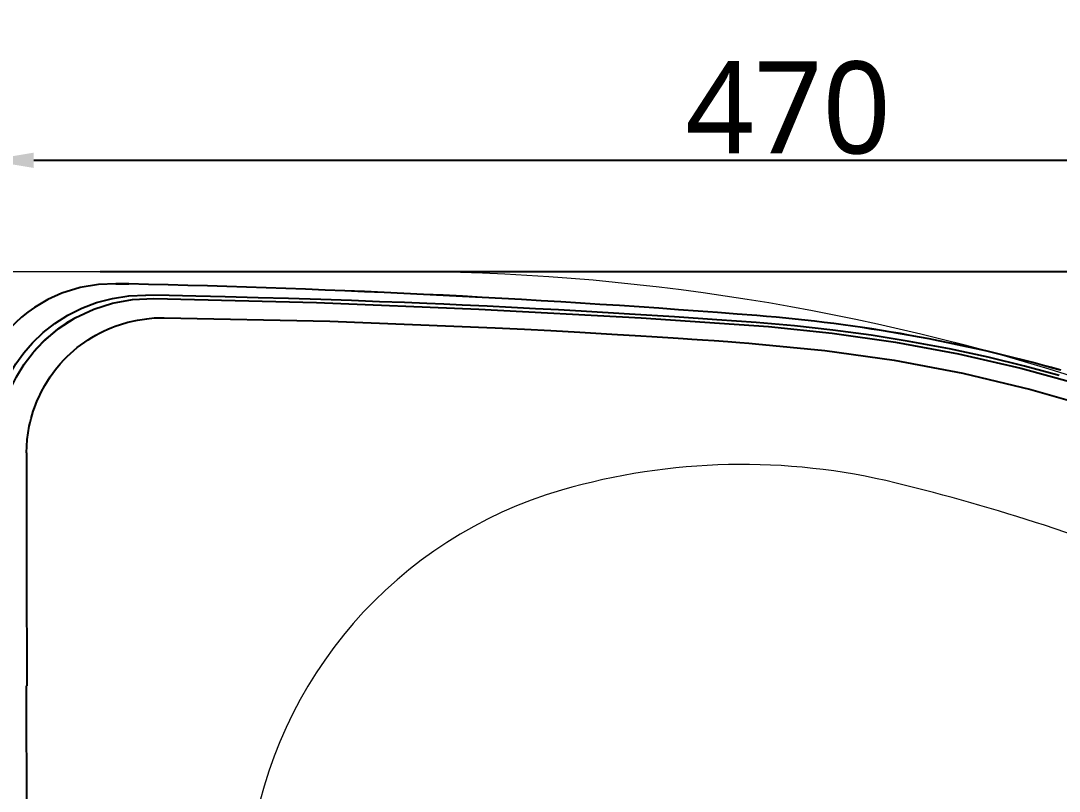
# Model space of a CAD drawing. Header units: millimetres. Extents: x 7257 to 9715, y -364 to 1930.
# Drawn here: x 7629.2 to 7934.1, y 1313.5 to 1539.7 of the extents above; entities that cross this region are included whole.
import ezdxf

# ---------------------------------------------------------------- set-up
doc = ezdxf.new("R2010")
doc.units = ezdxf.units.MM
doc.layers.add('3', color=3, linetype='Continuous', lineweight=15)
doc.styles.get("Standard").update_dxf_attribs({"font": 'NanumGothic.ttf'})
doc.dimstyles.new('AM_ISO$0', dxfattribs={"dimtxt": 3.5, "dimasz": 2.5, "dimexe": 1, "dimexo": 1, "dimgap": 0.8, "dimtad": 1, "dimdec": 0, "dimlfac": 10, "dimdsep": 46, "dimtxsty": 'Standard', "dimcen": 0, "dimclrd": 256, "dimclre": 256, "dimclrt": 2, "dimadec": 0, "dimazin": 2, "dimtp": 0.1, "dimtm": 0.1, "dimtfac": 0.71, "dimtdec": 0, "dimtmove": 0, "dimatfit": 3, "dimfxl": 0, "dimlwd": -1, "dimlwe": -1, "dimarcsym": 0})

# ---------------------------------------------------------------- blocks, each defined once
blk = doc.blocks.new('*D18')
at = {"color": 3}
for p, q in [((7619.53, 1337.02), (7619.53, 1499.65)), ((7633.03, 1498.75), (8076.03, 1498.75)), ((8089.53, 1266.89), (8089.53, 1499.65))]:
    blk.add_line(p, q, dxfattribs=at)
for points in [[(7633.03, 1501), (7633.03, 1496.5), (7619.53, 1498.75)], [(8076.03, 1501), (8076.03, 1496.5), (8089.53, 1498.75)]]:
    blk.add_solid(points, dxfattribs=at)
at = {"layer": 'Defpoints', "color": 0}
for p in [(8089.53, 1498.75), (7619.53, 1336.12), (8089.53, 1265.99)]:
    blk.add_point(p, dxfattribs=at)
at = {"color": 2, "insert": (7854.53, 1514.07), "char_height": 27, "attachment_point": 5}
blk.add_mtext('470', dxfattribs=at)
blk = doc.blocks.new('*D19')
at = {"color": 3}
for p, q in [((7399.53, 1447.02), (7399.53, 1580.19)), ((7413.03, 1579.29), (8076.03, 1579.29)), ((8089.53, 1333.14), (8089.53, 1580.19))]:
    blk.add_line(p, q, dxfattribs=at)
for points in [[(7413.03, 1581.54), (7413.03, 1577.04), (7399.53, 1579.29)], [(8076.03, 1581.54), (8076.03, 1577.04), (8089.53, 1579.29)]]:
    blk.add_solid(points, dxfattribs=at)
at = {"layer": 'Defpoints', "color": 0}
for p in [(8089.53, 1579.29), (7399.53, 1446.12), (8089.53, 1332.24)]:
    blk.add_point(p, dxfattribs=at)
at = {"color": 2, "insert": (7744.53, 1594.7), "char_height": 27, "attachment_point": 5}
blk.add_mtext('690', dxfattribs=at)
blk = doc.blocks.new('2E12E')
at = {"color": 2}
for p, q in [((6853.02, 1272.33), (6853.02, 1272.32)), ((7037.41, 1263.04), (7037.41, 1263.04))]:
    blk.add_line(p, q, dxfattribs=at)
for points in [[(6849.28, 1272.39), (6844.1, 1272.16), (6838.76, 1271.25), (6833.34, 1269.57), (6829.31, 1267.75), (6825.36, 1265.42), (6825.33, 1265.4)], [(6853.02, 1272.32), (6849.27, 1272.39)], [(6849.27, 1272.39), (6849.27, 1272.39), (6849.28, 1272.39)], [(6849.28, 1272.39), (6853.02, 1272.32)], [(6812.81, 1224.64), (6813, 1228.89), (6813.65, 1233.39), (6814.38, 1236.5), (6815.31, 1239.49), (6816.28, 1242.01), (6817.91, 1245.45), (6819.91, 1248.86), (6822.2, 1252.07), (6824.77, 1255.06), (6827.86, 1258.03), (6831.31, 1260.75), (6835.1, 1263.16), (6839.2, 1265.22), (6843.59, 1266.88), (6848.23, 1268.09), (6853.08, 1268.81), (6858.08, 1269.01)], [(7037.25, 1261), (7025.7, 1261.82), (7013.28, 1262.65), (6999.99, 1263.49), (6985.84, 1264.32), (6979.2, 1264.69), (6972.39, 1265.05), (6965.41, 1265.41), (6958.25, 1265.76), (6950.91, 1266.1), (6945.54, 1266.35), (6940.54, 1266.56), (6933.97, 1266.83), (6926.59, 1267.12), (6918.42, 1267.42), (6909.45, 1267.73), (6899.92, 1268.03), (6891.01, 1268.28), (6881.37, 1268.53), (6872.67, 1268.73), (6864.91, 1268.89), (6858.08, 1269.01)], [(6825.33, 1265.4), (6823.44, 1264.06), (6821.56, 1262.56), (6819.75, 1260.93), (6818, 1259.16), (6815.27, 1255.94), (6812.8, 1252.31), (6812.22, 1251.34), (6811.67, 1250.35), (6811.14, 1249.33), (6810.63, 1248.29), (6810.14, 1247.23), (6809.68, 1246.14), (6809.24, 1245.03), (6808.83, 1243.9), (6808.57, 1243.12), (6808.21, 1241.98), (6807.79, 1240.48), (6807.34, 1238.6), (6806.77, 1235.49), (6806.36, 1231.69), (6806.26, 1227.19)], [(6837.28, 1262.35), (6842.76, 1264.93), (6848.24, 1266.69), (6854.16, 1267.78), (6860.43, 1268.09)], [(6860.43, 1268.09), (6908.14, 1266.87), (6955.82, 1264.95), (7003.47, 1262.33), (7022.18, 1261.12), (7040.88, 1259.79), (7059.55, 1257.89), (7078.13, 1255.22), (7096.59, 1251.77), (7114.88, 1247.58), (7130.33, 1243.37)], [(6814.63, 1223.94), (6814.86, 1228.38), (6815.52, 1232.75), (6816.62, 1237.01), (6818.12, 1241.11), (6820.02, 1245.01), (6822.3, 1248.73), (6824.96, 1252.22), (6827.97, 1255.44), (6832.33, 1259.15), (6837.28, 1262.35)], [(6823.02, 1222.75), (6823.22, 1226.69), (6823.82, 1230.58), (6824.06, 1231.68), (6824.33, 1232.78), (6824.64, 1233.86), (6824.98, 1234.94), (6825.35, 1236), (6825.75, 1237.05), (6826.18, 1238.09), (6826.59, 1239.02), (6827.3, 1240.51), (6828.38, 1242.53), (6829.93, 1245.02), (6831.52, 1247.21), (6832.93, 1248.92), (6834.09, 1250.18), (6834.95, 1251.05), (6837.89, 1253.66), (6841.08, 1255.95), (6842.19, 1256.64), (6843.33, 1257.3), (6844.48, 1257.91), (6845.65, 1258.49), (6846.85, 1259.03), (6848.05, 1259.52), (6849.02, 1259.89), (6850.58, 1260.43), (6852.77, 1261.08), (6855.59, 1261.72), (6858.32, 1262.13), (6860.53, 1262.33), (6862.23, 1262.4), (6863.4, 1262.41)], [(6837.35, 1262.41), (6834.65, 1260.79), (6832.49, 1259.3), (6830.59, 1257.82), (6828.38, 1255.88), (6825.93, 1253.39), (6825.03, 1252.36)], [(6863.4, 1262.41), (6912.01, 1261.38), (6960.63, 1259.47), (6969.19, 1259.04), (6976.97, 1258.63), (6985.42, 1258.16), (6994.85, 1257.62), (7003.41, 1257.1), (7006.55, 1256.9), (7009.69, 1256.7), (7012.82, 1256.5), (7015.78, 1256.31), (7018.34, 1256.14), (7021.46, 1255.92), (7024.91, 1255.68), (7028.94, 1255.39), (7032.42, 1255.13), (7035.11, 1254.92), (7037, 1254.77)], [(7126.2, 1245.48), (7116.05, 1248.2), (7105.32, 1250.79), (7094.01, 1253.23), (7082.11, 1255.46), (7070.95, 1257.27), (7059.75, 1258.79), (7048.52, 1260.04), (7037.25, 1261)], [(7037, 1254.77), (7057.41, 1252.82), (7077.73, 1249.94), (7097.9, 1246.11), (7117.88, 1241.38), (7133.64, 1236.84)], [(6823.02, 1222.75), (6823.04, 1188.55), (6823.06, 1154.36)], [(6823.1, 1075.99), (6823.09, 1115.17), (6823.05, 1154.36)]]:
    blk.add_lwpolyline(points, dxfattribs=at)
for centre, radius, start, end in [((6780.97, -1994.48), 3267.6, 85.49874, 88.73651), ((6780.97, -1994.48), 3267.59, 85.49874, 88.7365), ((7001.63, 808.56), 455.89, 74.0873, 85.4987), ((7001.63, 808.56), 455.88, 74.0873, 85.4987)]:
    blk.add_arc(centre, radius, start, end, dxfattribs=at)
blk = doc.blocks.new('*D25')
at = {"color": 3}
for p, q in [((7652.54, 1466.12), (8166.7, 1466.12)), ((8165.8, 1452.62), (8165.8, 1281.44)), ((8165.8, 1079.62), (8165.8, 1250.8)), ((7652.54, 1066.12), (8166.7, 1066.12))]:
    blk.add_line(p, q, dxfattribs=at)
for points in [[(8163.55, 1452.62), (8168.05, 1452.62), (8165.8, 1466.12)], [(8163.55, 1079.62), (8168.05, 1079.62), (8165.8, 1066.12)]]:
    blk.add_solid(points, dxfattribs=at)
at = {"layer": 'Defpoints', "color": 0}
for p in [(7651.64, 1466.12), (7651.64, 1066.12), (8165.8, 1066.12)]:
    blk.add_point(p, dxfattribs=at)
at = {"color": 2, "insert": (8165.8, 1266.12), "char_height": 27, "attachment_point": 5}
blk.add_mtext('400', dxfattribs=at)

msp = doc.modelspace()

# ---------------------------------------------------------------- linework, layer by layer
at = {"layer": '3', "color": 7}
msp.add_line((7564.53, 1466.12), (7738.74, 1466.12), dxfattribs=at)
at = {"layer": '3', "color": 5}
msp.add_line((7738.74, 1466.1), (7738.74, 1466.12), dxfattribs=at)
at = {"layer": '3', "color": 7}
for centre, radius, start, end in [((7738.74, 806.12), 660, 71.91874, 90), ((7840.99, 1219.46), 190, 76.2275, 106.1901), ((7739.81, 806.68), 615, 72.00656, 76.22752), ((7823.82, 1278.62), 128.4, 106.1901, 171.8861), ((7864.71, 1191.21), 210.69, 43.4778, 72.0066)]:
    msp.add_arc(centre, radius, start, end, dxfattribs=at)

# ---------------------------------------------------------------- block references
msp.add_blockref('2E12E', (807.91, 190.13))

# ---------------------------------------------------------------- dimensions: what is measured, and where the dimension line sits
for base, p1, p2, picture, middle in [((8089.53, 1579.29), (7399.53, 1446.12), (8089.53, 1332.24), '*D19', (7744.53, 1594.7)), ((8089.53, 1498.75), (7619.53, 1336.12), (8089.53, 1265.99), '*D18', (7854.53, 1514.07))]:
    dim = msp.add_linear_dim(base=base, p1=p1, p2=p2, dimstyle='AM_ISO$0', override={"dimscale": 0.9, "dimtxt": 30, "dimasz": 15, "dimtih": 1, "dimtoh": 1, "dimlfac": 1, "dimclrd": 3, "dimclre": 3})
    dim.commit()
    dim.dimension.update_dxf_attribs({"geometry": picture, "text_midpoint": middle})
dim = msp.add_linear_dim(base=(8165.8, 1066.12), p1=(7651.64, 1466.12), p2=(7651.64, 1066.12), angle=90, dimstyle='AM_ISO$0', override={"dimscale": 0.9, "dimtxt": 30, "dimasz": 15, "dimtih": 1, "dimtoh": 1, "dimlfac": 1, "dimclrd": 3, "dimclre": 3})
dim.commit()
dim.dimension.update_dxf_attribs({"geometry": '*D25', "text_midpoint": (8165.8, 1266.12), "dimtype": 160})

doc.saveas('drawing.dxf')
